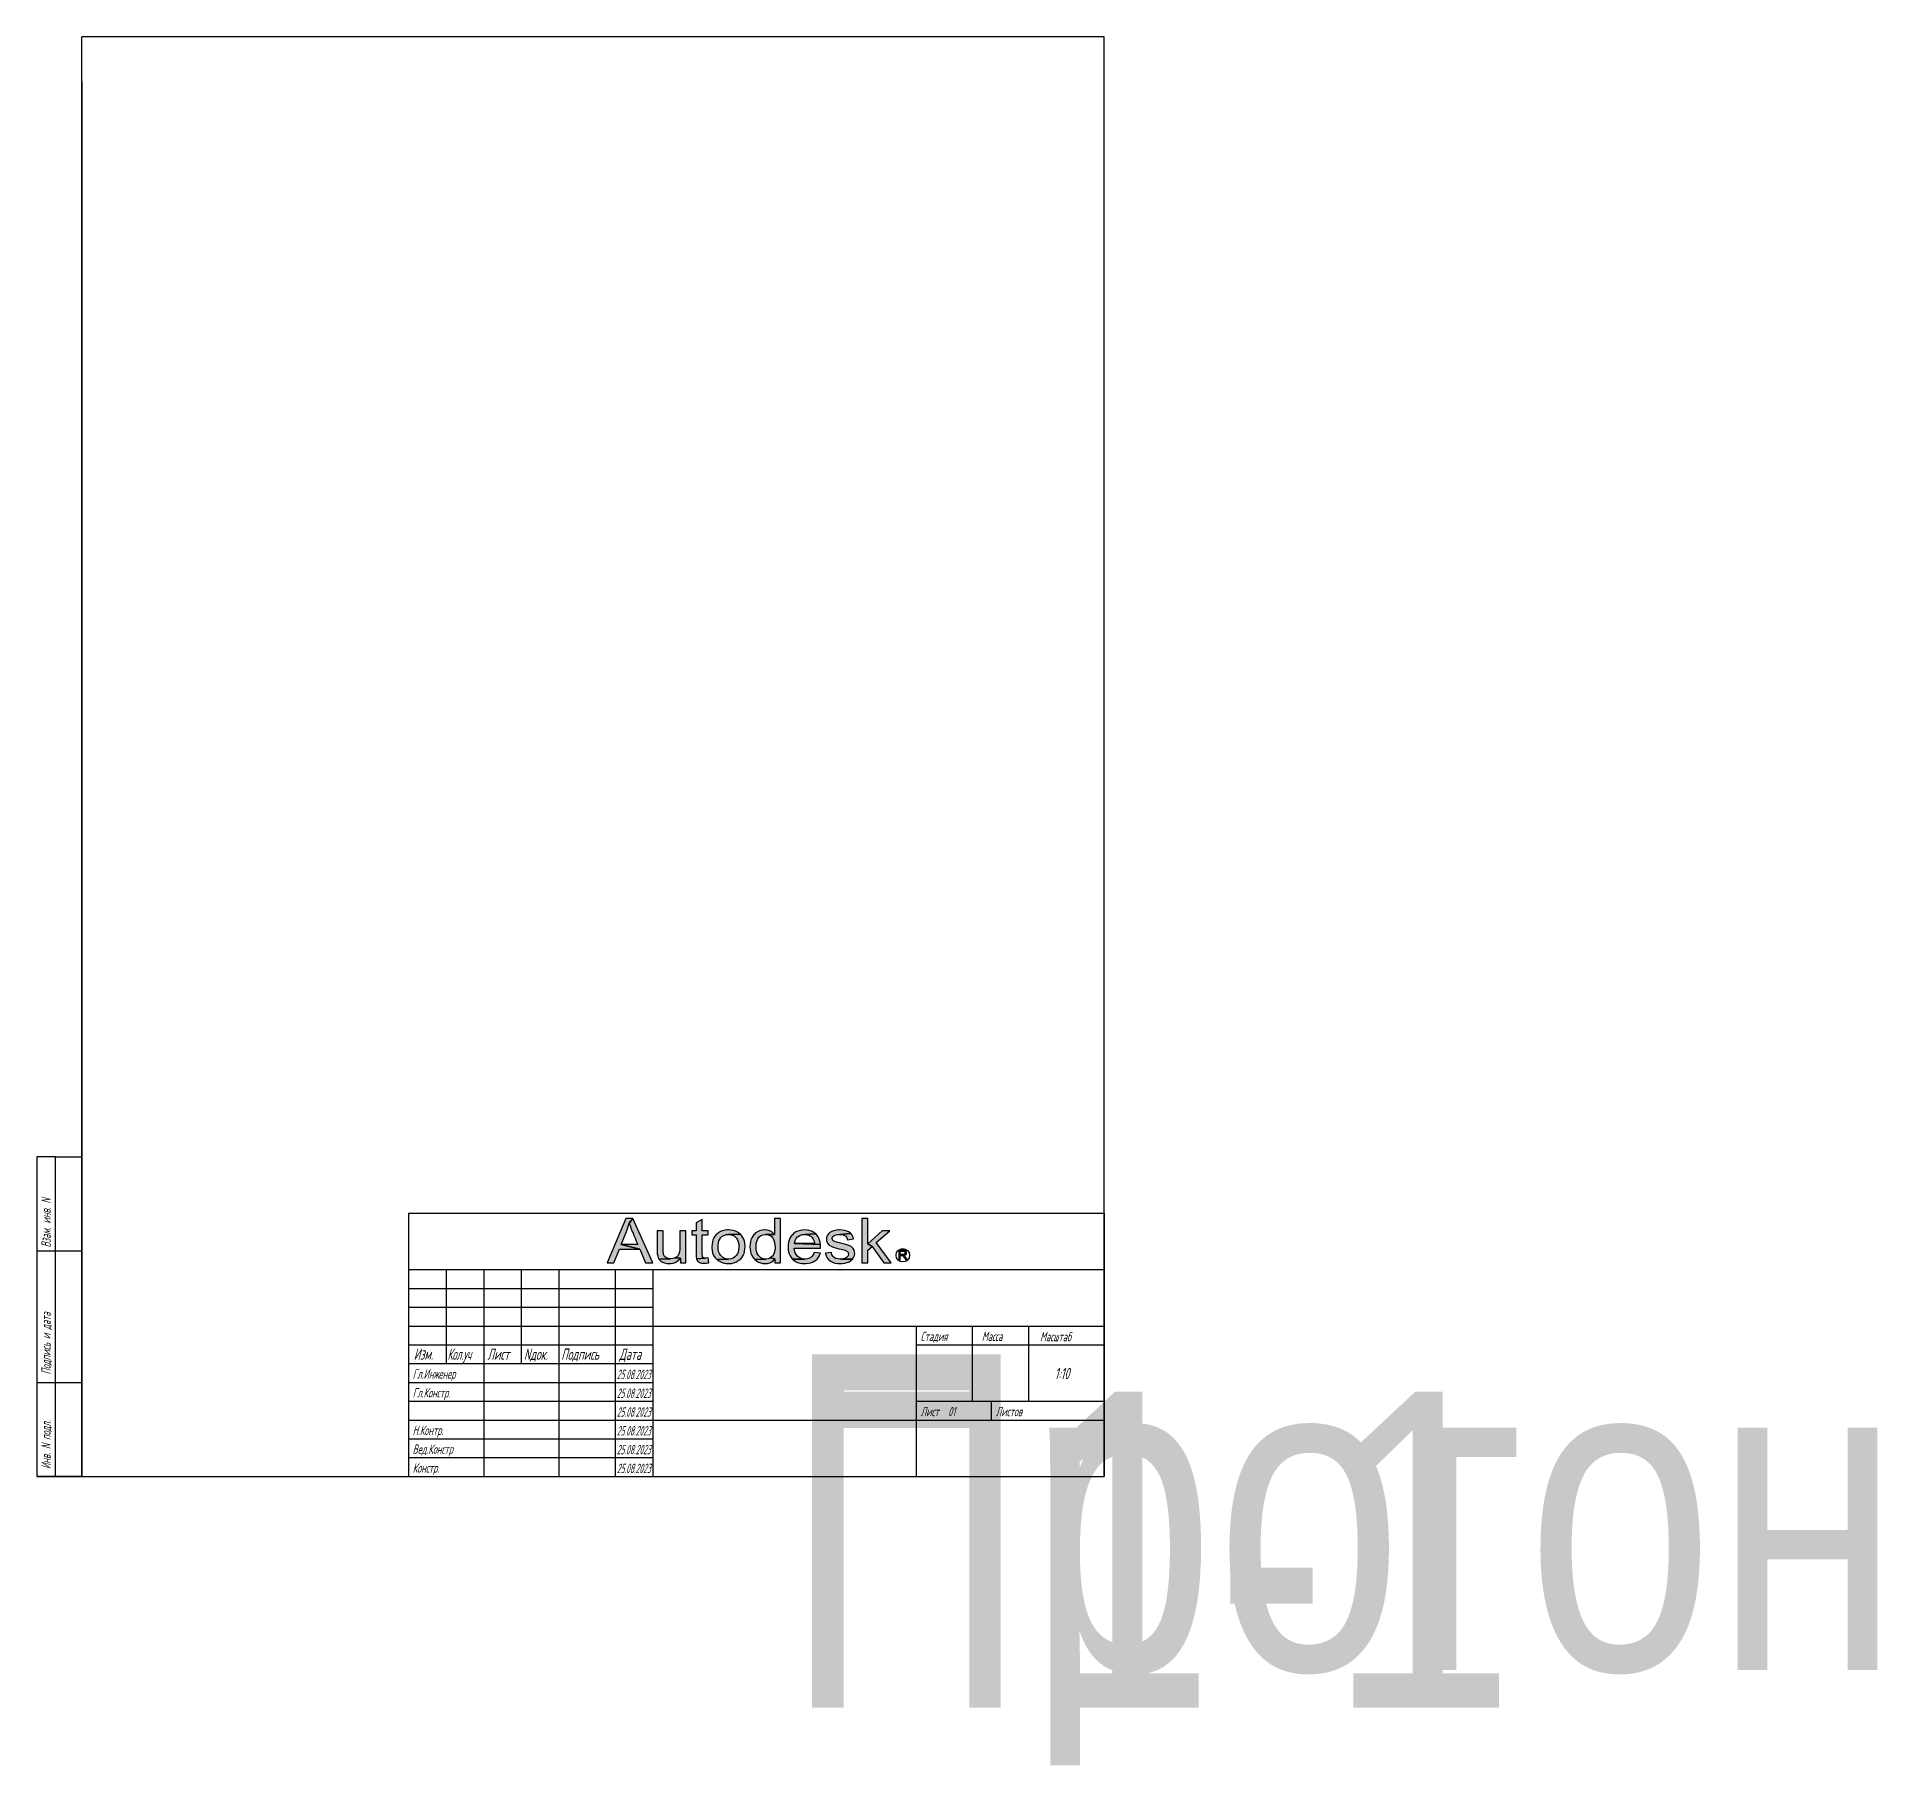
# Paper-space layout 'A3 Advance Steel' of a CAD drawing. Header units: millimetres. Extents: x -284 to 206, y -77 to 383.
import ezdxf
from ezdxf.enums import TextEntityAlignment as Align

# ---------------------------------------------------------------- set-up
doc = ezdxf.new("R2018")
doc.units = ezdxf.units.MM
for name, color, linetype in [('1', 7, 'Continuous'), ('AUTODESK_LOGO', 7, 'Continuous'), ('Standard', 7, 'Continuous')]:
    doc.layers.add(name, color=color, linetype=linetype)
doc.styles.add('RUS_Standart', font='gost2304.shx', dxfattribs={"width": 0.8, "oblique": 15, "height": 2.5})

# ---------------------------------------------------------------- blocks, each defined once
blk = doc.blocks.new('Autodesk Logo')
at = {"layer": 'AUTODESK_LOGO'}
h = blk.add_hatch(color=256, dxfattribs=at)
h.dxf.hatch_style = 1
h.paths.add_polyline_path([(13.68, 23.63), (9.98, 23.63), (0, 0), (3.63, 0), (6.5, 7.19), (17.34, 7.19), (7.48, 9.67), (10.38, 16.75), (10.74, 17.7), (11.11, 18.8), (11.43, 19.95), (11.71, 21.16), (11.8, 21.16)])
h.paths.add_polyline_path([(13.68, 23.63), (11.8, 21.16), (11.97, 20.54), (12.36, 19.35), (12.7, 18.39), (12.83, 18.07), (13.06, 17.5), (13.38, 16.74), (13.78, 15.75), (14.27, 14.54), (14.86, 13.13), (15.53, 11.51), (16.29, 9.67), (7.48, 9.67), (17.34, 7.19), (20.4, 0), (24.27, 0)])
h.paths.add_polyline_path([(29.81, 17.09), (26.62, 17.09), (26.62, 6.5), (26.62, 6.13), (26.71, 4.84), (26.9, 3.7), (27.18, 2.73), (27.56, 2), (33.72, 2.11), (32.41, 2.27), (31.3, 2.76), (30.57, 3.36), (30.06, 4.36), (29.94, 5.02), (29.84, 6.16), (29.81, 7.62)])
h.paths.add_polyline_path([(41.9, 17.09), (38.71, 17.09), (38.71, 7.97), (38.7, 7.26), (38.54, 5.88), (38.22, 4.77), (37.75, 3.89), (37.12, 3.26), (36.1, 2.66), (39.04, 2.51), (39.04, 0), (41.9, 0)])
h.paths.add_polyline_path([(36.1, 2.66), (34.94, 2.25), (33.72, 2.11), (27.56, 2), (28.35, 1.13), (29.42, 0.43), (30.53, -0.01), (31.76, -0.3), (33.06, -0.4), (33.87, -0.36), (35.09, -0.16), (36.21, 0.24), (37.22, 0.82), (38.14, 1.58), (38.95, 2.51), (39.04, 2.51)])
h.paths.add_polyline_path([(138.75, 23.63), (135.56, 23.63), (135.56, 0), (138.75, 0), (138.75, 6.8), (141, 8.76), (138.75, 10.18)])
h.paths.add_polyline_path([(150.45, 17.09), (146.3, 17.09), (138.75, 10.18), (141, 8.76), (147.26, 0), (151.17, 0), (143.26, 10.76)])
h.paths.add_polyline_path([(123.58, 17.48), (123.25, 17.48), (121.86, 17.37), (120.61, 17.09), (119.5, 16.68), (118.54, 16.1), (118, 15.64), (117.25, 14.74), (116.81, 13.71), (116.66, 12.57), (116.78, 11.6), (117.21, 10.54), (117.95, 9.6), (118.31, 9.3), (119.14, 8.8), (120.25, 8.32), (121.61, 7.89), (123.24, 7.49), (124.58, 7.19), (125.89, 6.89), (126.71, 6.67), (126.92, 6.6), (127.99, 5.97), (128.13, 5.81), (128.49, 4.72), (128.22, 3.67), (127.38, 2.78), (126.77, 2.44), (125.6, 2.1), (124.17, 1.98), (130.53, 1.91), (131.2, 2.84), (131.62, 3.88), (131.76, 5.01), (131.73, 5.6), (131.47, 6.77), (130.94, 7.69), (130.77, 7.88), (129.82, 8.61), (128.63, 9.17), (128.1, 9.36), (127.02, 9.67), (125.7, 10.02), (124.17, 10.39), (122.73, 10.76), (121.47, 11.14), (120.65, 11.45), (120.11, 11.86), (119.75, 12.9), (119.98, 13.78), (120.88, 14.55), (121.24, 14.71), (122.4, 15.01), (123.82, 15.11), (129.72, 15.56), (128.83, 16.29), (128.56, 16.45), (127.56, 16.91), (126.39, 17.22), (125.07, 17.42)])
h.paths.add_polyline_path([(129.72, 15.56), (123.82, 15.11), (124.38, 15.1), (125.69, 14.88), (126.71, 14.42), (126.84, 14.32), (127.57, 13.48), (127.94, 12.31), (131.06, 12.7), (130.87, 13.56), (130.41, 14.64)], flags=17)
h.paths.add_polyline_path([(119.32, 5.54), (116.14, 5.11), (116.19, 4.85), (116.53, 3.65), (117.05, 2.6), (117.75, 1.72), (118.63, 0.99), (119.19, 0.65), (120.22, 0.19), (121.4, -0.14), (122.73, -0.33), (124.21, -0.4), (125.1, -0.37), (126.45, -0.2), (127.66, 0.1), (128.75, 0.56), (129.69, 1.16), (130.53, 1.91), (124.17, 1.98), (122.99, 2.05), (121.76, 2.35), (120.78, 2.87), (120.24, 3.37), (119.65, 4.33)])
h.paths.add_polyline_path([(105.09, 17.48), (103.94, 17.44), (102.65, 17.24), (101.46, 16.89), (100.4, 16.41), (99.44, 15.76), (98.59, 14.97), (98.52, 14.9), (97.83, 14.02), (97.27, 13.06), (96.83, 12.03), (96.52, 10.91), (96.34, 9.7), (96.27, 8.41), (96.27, 8.35), (96.34, 7.05), (96.54, 5.84), (96.87, 4.74), (97.34, 3.72), (97.93, 2.8), (98.66, 1.97), (105.27, 1.98), (104.62, 2.01), (103.38, 2.25), (102.28, 2.74), (101.32, 3.49), (101.25, 3.55), (100.57, 4.38), (100.06, 5.37), (99.71, 6.52), (99.52, 7.82), (113.62, 7.82), (113.6, 8.35), (113.53, 9.75), (99.71, 10.21), (99.78, 10.71), (100.1, 11.86), (100.64, 12.87), (101.39, 13.75), (101.62, 13.95), (102.62, 14.6), (103.79, 14.98), (105.09, 15.11), (111.02, 15.36), (110.09, 16.1), (109.05, 16.66), (108.82, 16.76), (107.6, 17.17), (106.37, 17.41)])
h.paths.add_polyline_path([(111.02, 15.36), (105.09, 15.11), (106.28, 15), (107.45, 14.61), (108.57, 13.97), (109.1, 13.49), (109.71, 12.62), (110.13, 11.51), (110.33, 10.21), (99.71, 10.21), (113.53, 9.75), (113.36, 11.01), (113.09, 12.1), (112.73, 13.06), (112.28, 13.88), (111.87, 14.44)], flags=17)
h.paths.add_polyline_path([(110.23, 5.51), (109.83, 4.61), (109.15, 3.62), (108.34, 2.87), (107.75, 2.51), (106.6, 2.12), (105.27, 1.98), (98.66, 1.97), (99.37, 1.35), (100.33, 0.72), (101.39, 0.23), (102.58, -0.11), (103.87, -0.33), (105.27, -0.4), (105.87, -0.39), (107.22, -0.26), (108.44, 0.03), (109.57, 0.46), (110.58, 1.03), (110.88, 1.25), (111.75, 2.02), (112.48, 2.93), (113.06, 3.96), (113.5, 5.14)])
h.paths.add_polyline_path([(92.3, 23.63), (89.1, 23.63), (89.1, 15.14), (89.05, 15.14), (84.25, 15.11), (85.08, 15.06), (86.26, 14.74), (87.25, 14.14), (88.07, 13.26), (88.33, 12.86), (88.79, 11.91), (89.13, 10.84), (89.33, 9.62), (89.39, 8.28), (89.39, 7.79), (89.26, 6.47), (88.97, 5.32), (88.53, 4.35), (87.94, 3.55), (87.73, 3.32), (86.74, 2.58), (89.32, 2.18), (89.32, 0), (92.3, 0)])
h.paths.add_polyline_path([(83.92, 17.48), (83.61, 17.48), (82.31, 17.35), (81.12, 17.05), (80.03, 16.56), (79.04, 15.92), (78.17, 15.09), (78.14, 15.06), (77.48, 14.21), (76.95, 13.26), (76.52, 12.23), (76.23, 11.09), (76.04, 9.86), (75.99, 8.54), (76.04, 7.26), (76.24, 6.07), (76.56, 4.95), (77.02, 3.92), (77.59, 2.97), (78.31, 2.1), (78.53, 1.85), (84.4, 1.98), (84.22, 1.98), (83, 2.2), (81.83, 2.73), (81.4, 3.03), (80.58, 3.86), (79.93, 4.95), (79.87, 5.08), (79.53, 6.1), (79.31, 7.25), (79.24, 8.54), (79.24, 8.91), (79.36, 10.21), (79.6, 11.35), (79.99, 12.4), (80.52, 13.31), (80.95, 13.84), (81.86, 14.55), (82.96, 14.97), (84.25, 15.11), (89.05, 15.14), (88.41, 15.86), (87.5, 16.58), (86.45, 17.08), (85.26, 17.38)])
h.paths.add_polyline_path([(86.74, 2.58), (85.63, 2.14), (84.4, 1.98), (78.53, 1.85), (79.47, 1.05), (80.49, 0.42), (81.6, -0.04), (82.79, -0.32), (84.07, -0.4), (84.08, -0.4), (85.39, -0.3), (86.56, 0.01), (87.6, 0.53), (88.5, 1.25), (89.25, 2.18), (89.32, 2.18)])
h.paths.add_polyline_path([(64.57, 17.48), (63.96, 17.47), (62.67, 17.32), (61.46, 17.04), (60.33, 16.61), (59.28, 16.02), (58.3, 15.27), (58.02, 15.01), (57.33, 14.21), (56.77, 13.31), (56.34, 12.29), (56.02, 11.15), (55.83, 9.9), (55.76, 8.54), (55.78, 7.87), (55.91, 6.54), (56.15, 5.34), (56.52, 4.26), (57.02, 3.3), (57.64, 2.47), (58.39, 1.74), (64.57, 1.98), (63.83, 2.02), (62.64, 2.31), (61.56, 2.84), (60.63, 3.65), (60.28, 4.05), (59.72, 4.94), (59.34, 5.99), (59.11, 7.18), (59.03, 8.54), (59.05, 9.29), (59.21, 10.56), (59.51, 11.7), (59.98, 12.66), (60.58, 13.48), (61.13, 13.98), (62.15, 14.61), (63.3, 14.98), (64.57, 15.11), (70.9, 15.23), (70.42, 15.63), (69.41, 16.31), (68.33, 16.82), (67.16, 17.19), (65.91, 17.41)])
h.paths.add_polyline_path([(70.9, 15.23), (64.57, 15.11), (65.31, 15.07), (66.5, 14.8), (67.57, 14.27), (68.54, 13.49), (68.87, 13.13), (69.41, 12.24), (69.81, 11.21), (70.06, 10), (70.14, 8.65), (70.13, 8.15), (70, 6.89), (69.71, 5.74), (69.3, 4.72), (68.72, 3.82), (68.02, 3.1), (67.06, 2.48), (65.89, 2.11), (64.57, 1.98), (58.39, 1.74), (58.73, 1.48), (59.77, 0.8), (60.87, 0.27), (62.03, -0.1), (63.27, -0.33), (64.57, -0.4), (64.9, -0.4), (66.15, -0.29), (67.36, -0.01), (68.52, 0.4), (69.63, 0.98), (70.69, 1.69), (71.29, 2.22), (71.94, 3), (72.45, 3.9), (72.87, 4.94), (73.16, 6.1), (73.34, 7.39), (73.4, 8.81), (73.4, 8.93), (73.32, 10.23), (73.1, 11.44), (72.76, 12.54), (72.27, 13.53), (71.65, 14.44)])
h.paths.add_polyline_path([(50.54, 23.11), (47.35, 21.36), (47.35, 17.09), (45.03, 17.09), (45.03, 14.86), (47.35, 14.86), (47.35, 5.01), (47.37, 4.38), (47.42, 3.13), (47.57, 2.14), (52.32, 2.48), (51.74, 2.53), (50.84, 3.03), (50.67, 3.53), (50.54, 4.85), (50.54, 14.86), (53.74, 14.86), (53.74, 17.09), (50.54, 17.09)])
h.paths.add_polyline_path([(53.74, 2.61), (53.59, 2.58), (52.32, 2.48), (47.57, 2.14), (47.9, 1.32), (48.73, 0.46), (49.16, 0.22), (50.29, -0.11), (51.79, -0.23), (52.78, -0.17), (54.17, 0.03)])
h.paths.add_polyline_path([(157.52, 6.71), (155.26, 6.71), (155.26, 1.59), (155.93, 1.59), (155.93, 3.86), (156.72, 3.86), (157.91, 3.92), (158.3, 4), (158.7, 4.16), (159, 4.39), (155.93, 4.45), (155.93, 6.14), (157.55, 6.14), (158.93, 6.35), (158.56, 6.57), (158.44, 6.61), (158.04, 6.69)])
h.paths.add_polyline_path([(158.93, 6.35), (157.55, 6.14), (157.58, 6.14), (158.06, 6.08), (158.39, 5.9), (158.54, 5.72), (158.65, 5.31), (158.65, 5.26), (158.51, 4.85), (158.47, 4.79), (158.11, 4.55), (157.87, 4.48), (157.39, 4.45), (155.93, 4.45), (159, 4.39), (159.1, 4.51), (159.29, 4.88), (159.35, 5.31), (159.3, 5.69), (159.13, 6.08)])
h.paths.add_polyline_path([(157.91, 3.92), (156.72, 3.86), (157.1, 3.84), (157.41, 3.7), (157.44, 3.68), (157.75, 3.36), (157.96, 3.06), (158.24, 2.65), (158.92, 1.59), (159.77, 1.59), (158.87, 2.98), (158.87, 2.99), (158.6, 3.36), (158.31, 3.66), (158.29, 3.68)])
for points in [[(13.68, 23.63), (9.98, 23.63), (0, 0), (3.63, 0), (6.5, 7.19), (17.34, 7.19), (7.48, 9.67), (10.38, 16.75), (10.74, 17.7), (11.11, 18.8), (11.43, 19.95), (11.71, 21.16), (11.8, 21.16)], [(13.68, 23.63), (11.8, 21.16), (11.97, 20.54), (12.36, 19.35), (12.7, 18.39), (12.83, 18.07), (13.06, 17.5), (13.38, 16.74), (13.78, 15.75), (14.27, 14.54), (14.86, 13.13), (15.53, 11.51), (16.29, 9.67), (7.48, 9.67), (17.34, 7.19), (20.4, 0), (24.27, 0)], [(50.54, 23.11), (47.35, 21.36), (47.35, 17.09), (45.03, 17.09), (45.03, 14.86), (47.35, 14.86), (47.35, 5.01), (47.37, 4.38), (47.42, 3.13), (47.57, 2.14), (52.32, 2.48), (51.74, 2.53), (50.84, 3.03), (50.67, 3.53), (50.54, 4.85), (50.54, 14.86), (53.74, 14.86), (53.74, 17.09), (50.54, 17.09)], [(92.3, 23.63), (89.1, 23.63), (89.1, 15.14), (89.05, 15.14), (84.25, 15.11), (85.08, 15.06), (86.26, 14.74), (87.25, 14.14), (88.07, 13.26), (88.33, 12.86), (88.79, 11.91), (89.13, 10.84), (89.33, 9.62), (89.39, 8.28), (89.39, 7.79), (89.26, 6.47), (88.97, 5.32), (88.53, 4.35), (87.94, 3.55), (87.73, 3.32), (86.74, 2.58), (89.32, 2.18), (89.32, 0), (92.3, 0)], [(138.75, 23.63), (135.56, 23.63), (135.56, 0), (138.75, 0), (138.75, 6.8), (141, 8.76), (138.75, 10.18)], [(29.81, 17.09), (26.62, 17.09), (26.62, 6.5), (26.62, 6.13), (26.71, 4.84), (26.9, 3.7), (27.18, 2.73), (27.56, 2), (33.72, 2.11), (32.41, 2.27), (31.3, 2.76), (30.57, 3.36), (30.06, 4.36), (29.94, 5.02), (29.84, 6.16), (29.81, 7.62)], [(41.9, 17.09), (38.71, 17.09), (38.71, 7.97), (38.7, 7.26), (38.54, 5.88), (38.22, 4.77), (37.75, 3.89), (37.12, 3.26), (36.1, 2.66), (39.04, 2.51), (39.04, 0), (41.9, 0)], [(64.57, 17.48), (63.96, 17.47), (62.67, 17.32), (61.46, 17.04), (60.33, 16.61), (59.28, 16.02), (58.3, 15.27), (58.02, 15.01), (57.33, 14.21), (56.77, 13.31), (56.34, 12.29), (56.02, 11.15), (55.83, 9.9), (55.76, 8.54), (55.78, 7.87), (55.91, 6.54), (56.15, 5.34), (56.52, 4.26), (57.02, 3.3), (57.64, 2.47), (58.39, 1.74), (64.57, 1.98), (63.83, 2.02), (62.64, 2.31), (61.56, 2.84), (60.63, 3.65), (60.28, 4.05), (59.72, 4.94), (59.34, 5.99), (59.11, 7.18), (59.03, 8.54), (59.05, 9.29), (59.21, 10.56), (59.51, 11.7), (59.98, 12.66), (60.58, 13.48), (61.13, 13.98), (62.15, 14.61), (63.3, 14.98), (64.57, 15.11), (70.9, 15.23), (70.42, 15.63), (69.41, 16.31), (68.33, 16.82), (67.16, 17.19), (65.91, 17.41)], [(70.9, 15.23), (64.57, 15.11), (65.31, 15.07), (66.5, 14.8), (67.57, 14.27), (68.54, 13.49), (68.87, 13.13), (69.41, 12.24), (69.81, 11.21), (70.06, 10), (70.14, 8.65), (70.13, 8.15), (70, 6.89), (69.71, 5.74), (69.3, 4.72), (68.72, 3.82), (68.02, 3.1), (67.06, 2.48), (65.89, 2.11), (64.57, 1.98), (58.39, 1.74), (58.73, 1.48), (59.77, 0.8), (60.87, 0.27), (62.03, -0.1), (63.27, -0.33), (64.57, -0.4), (64.9, -0.4), (66.15, -0.29), (67.36, -0.01), (68.52, 0.4), (69.63, 0.98), (70.69, 1.69), (71.29, 2.22), (71.94, 3), (72.45, 3.9), (72.87, 4.94), (73.16, 6.1), (73.34, 7.39), (73.4, 8.81), (73.4, 8.93), (73.32, 10.23), (73.1, 11.44), (72.76, 12.54), (72.27, 13.53), (71.65, 14.44)], [(83.92, 17.48), (83.61, 17.48), (82.31, 17.35), (81.12, 17.05), (80.03, 16.56), (79.04, 15.92), (78.17, 15.09), (78.14, 15.06), (77.48, 14.21), (76.95, 13.26), (76.52, 12.23), (76.23, 11.09), (76.04, 9.86), (75.99, 8.54), (76.04, 7.26), (76.24, 6.07), (76.56, 4.95), (77.02, 3.92), (77.59, 2.97), (78.31, 2.1), (78.53, 1.85), (84.4, 1.98), (84.22, 1.98), (83, 2.2), (81.83, 2.73), (81.4, 3.03), (80.58, 3.86), (79.93, 4.95), (79.87, 5.08), (79.53, 6.1), (79.31, 7.25), (79.24, 8.54), (79.24, 8.91), (79.36, 10.21), (79.6, 11.35), (79.99, 12.4), (80.52, 13.31), (80.95, 13.84), (81.86, 14.55), (82.96, 14.97), (84.25, 15.11), (89.05, 15.14), (88.41, 15.86), (87.5, 16.58), (86.45, 17.08), (85.26, 17.38)], [(105.09, 17.48), (103.94, 17.44), (102.65, 17.24), (101.46, 16.89), (100.4, 16.41), (99.44, 15.76), (98.59, 14.97), (98.52, 14.9), (97.83, 14.02), (97.27, 13.06), (96.83, 12.03), (96.52, 10.91), (96.34, 9.7), (96.27, 8.41), (96.27, 8.35), (96.34, 7.05), (96.54, 5.84), (96.87, 4.74), (97.34, 3.72), (97.93, 2.8), (98.66, 1.97), (105.27, 1.98), (104.62, 2.01), (103.38, 2.25), (102.28, 2.74), (101.32, 3.49), (101.25, 3.55), (100.57, 4.38), (100.06, 5.37), (99.71, 6.52), (99.52, 7.82), (113.62, 7.82), (113.6, 8.35), (113.53, 9.75), (99.71, 10.21), (99.78, 10.71), (100.1, 11.86), (100.64, 12.87), (101.39, 13.75), (101.62, 13.95), (102.62, 14.6), (103.79, 14.98), (105.09, 15.11), (111.02, 15.36), (110.09, 16.1), (109.05, 16.66), (108.82, 16.76), (107.6, 17.17), (106.37, 17.41)], [(111.02, 15.36), (105.09, 15.11), (106.28, 15), (107.45, 14.61), (108.57, 13.97), (109.1, 13.49), (109.71, 12.62), (110.13, 11.51), (110.33, 10.21), (99.71, 10.21), (113.53, 9.75), (113.36, 11.01), (113.09, 12.1), (112.73, 13.06), (112.28, 13.88), (111.87, 14.44)], [(123.58, 17.48), (123.25, 17.48), (121.86, 17.37), (120.61, 17.09), (119.5, 16.68), (118.54, 16.1), (118, 15.64), (117.25, 14.74), (116.81, 13.71), (116.66, 12.57), (116.78, 11.6), (117.21, 10.54), (117.95, 9.6), (118.31, 9.3), (119.14, 8.8), (120.25, 8.32), (121.61, 7.89), (123.24, 7.49), (124.58, 7.19), (125.89, 6.89), (126.71, 6.67), (126.92, 6.6), (127.99, 5.97), (128.13, 5.81), (128.49, 4.72), (128.22, 3.67), (127.38, 2.78), (126.77, 2.44), (125.6, 2.1), (124.17, 1.98), (130.53, 1.91), (131.2, 2.84), (131.62, 3.88), (131.76, 5.01), (131.73, 5.6), (131.47, 6.77), (130.94, 7.69), (130.77, 7.88), (129.82, 8.61), (128.63, 9.17), (128.1, 9.36), (127.02, 9.67), (125.7, 10.02), (124.17, 10.39), (122.73, 10.76), (121.47, 11.14), (120.65, 11.45), (120.11, 11.86), (119.75, 12.9), (119.98, 13.78), (120.88, 14.55), (121.24, 14.71), (122.4, 15.01), (123.82, 15.11), (129.72, 15.56), (128.83, 16.29), (128.56, 16.45), (127.56, 16.91), (126.39, 17.22), (125.07, 17.42)], [(129.72, 15.56), (123.82, 15.11), (124.38, 15.1), (125.69, 14.88), (126.71, 14.42), (126.84, 14.32), (127.57, 13.48), (127.94, 12.31), (131.06, 12.7), (130.87, 13.56), (130.41, 14.64)], [(150.45, 17.09), (146.3, 17.09), (138.75, 10.18), (141, 8.76), (147.26, 0), (151.17, 0), (143.26, 10.76)], [(36.1, 2.66), (34.94, 2.25), (33.72, 2.11), (27.56, 2), (28.35, 1.13), (29.42, 0.43), (30.53, -0.01), (31.76, -0.3), (33.06, -0.4), (33.87, -0.36), (35.09, -0.16), (36.21, 0.24), (37.22, 0.82), (38.14, 1.58), (38.95, 2.51), (39.04, 2.51)], [(53.74, 2.61), (53.59, 2.58), (52.32, 2.48), (47.57, 2.14), (47.9, 1.32), (48.73, 0.46), (49.16, 0.22), (50.29, -0.11), (51.79, -0.23), (52.78, -0.17), (54.17, 0.03)], [(86.74, 2.58), (85.63, 2.14), (84.4, 1.98), (78.53, 1.85), (79.47, 1.05), (80.49, 0.42), (81.6, -0.04), (82.79, -0.32), (84.07, -0.4), (84.08, -0.4), (85.39, -0.3), (86.56, 0.01), (87.6, 0.53), (88.5, 1.25), (89.25, 2.18), (89.32, 2.18)], [(110.23, 5.51), (109.83, 4.61), (109.15, 3.62), (108.34, 2.87), (107.75, 2.51), (106.6, 2.12), (105.27, 1.98), (98.66, 1.97), (99.37, 1.35), (100.33, 0.72), (101.39, 0.23), (102.58, -0.11), (103.87, -0.33), (105.27, -0.4), (105.87, -0.39), (107.22, -0.26), (108.44, 0.03), (109.57, 0.46), (110.58, 1.03), (110.88, 1.25), (111.75, 2.02), (112.48, 2.93), (113.06, 3.96), (113.5, 5.14)], [(119.32, 5.54), (116.14, 5.11), (116.19, 4.85), (116.53, 3.65), (117.05, 2.6), (117.75, 1.72), (118.63, 0.99), (119.19, 0.65), (120.22, 0.19), (121.4, -0.14), (122.73, -0.33), (124.21, -0.4), (125.1, -0.37), (126.45, -0.2), (127.66, 0.1), (128.75, 0.56), (129.69, 1.16), (130.53, 1.91), (124.17, 1.98), (122.99, 2.05), (121.76, 2.35), (120.78, 2.87), (120.24, 3.37), (119.65, 4.33)], [(157.52, 6.71), (155.26, 6.71), (155.26, 1.59), (155.93, 1.59), (155.93, 3.86), (156.72, 3.86), (157.91, 3.92), (158.3, 4), (158.7, 4.16), (159, 4.39), (155.93, 4.45), (155.93, 6.14), (157.55, 6.14), (158.93, 6.35), (158.56, 6.57), (158.44, 6.61), (158.04, 6.69)], [(158.93, 6.35), (157.55, 6.14), (157.58, 6.14), (158.06, 6.08), (158.39, 5.9), (158.54, 5.72), (158.65, 5.31), (158.65, 5.26), (158.51, 4.85), (158.47, 4.79), (158.11, 4.55), (157.87, 4.48), (157.39, 4.45), (155.93, 4.45), (159, 4.39), (159.1, 4.51), (159.29, 4.88), (159.35, 5.31), (159.3, 5.69), (159.13, 6.08)], [(157.91, 3.92), (156.72, 3.86), (157.1, 3.84), (157.41, 3.7), (157.44, 3.68), (157.75, 3.36), (157.96, 3.06), (158.24, 2.65), (158.92, 1.59), (159.77, 1.59), (158.87, 2.98), (158.87, 2.99), (158.6, 3.36), (158.31, 3.66), (158.29, 3.68)]]:
    blk.add_lwpolyline(points, close=True, dxfattribs=at)
blk.add_circle((157.39, 4.03), 3.59, dxfattribs=at)
blk = doc.blocks.new('HYPERSTEELPAGEHEADER')
at = {"color": 5}
for p, q in [((404, 5), (404, 75)), ((404, 75), (589, 75)), ((589, 75), (589, 5)), ((404, 60), (589, 60)), ((414, 35), (414, 60)), ((424, 5), (424, 60)), ((434, 35), (434, 60)), ((444, 5), (444, 60)), ((459, 5), (459, 60)), ((469, 5), (469, 60)), ((469, 45), (589, 45)), ((539, 45), (539, 5)), ((554, 25), (554, 45)), ((569, 25), (569, 45)), ((404, 40), (469, 40)), ((539, 40), (589, 40)), ((404, 35), (469, 35)), ((539, 25), (589, 25)), ((469, 20), (589, 20)), ((404, 5), (589, 5))]:
    blk.add_line(p, q, dxfattribs=at)
for p, q in [((404, 55), (469, 55)), ((404, 50), (469, 50)), ((404, 45), (469, 45)), ((404, 30), (469, 30)), ((404, 25), (469, 25)), ((404, 20), (469, 20)), ((404, 15), (469, 15)), ((404, 10), (469, 10))]:
    blk.add_line(p, q)
at = {"layer": 'Standard', "color": 5}
blk.add_line((559, 20), (559, 25), dxfattribs=at)
at = {"xscale": 0.5, "yscale": 0.5, "zscale": 0.5}
blk.add_blockref('Autodesk Logo', (456.75, 61.82), dxfattribs=at)
at = {"style": 'RUS_Standart', "oblique": 15}
for s, height, width, p in [('Стадия', 2.5, 0.8, (540.15, 41)), ('Масса', 2.5, 0.8, (556.44, 41)), ('Масштаб', 2.5, 0.8, (571.93, 40.92)), ('Изм.', 3, 0.8, (405.3, 36.01)), ('Кол.уч', 3, 0.7, (414.29, 36.02)), ('Лист', 3, 0.8, (424.87, 36.01)), ('Nдок.', 3, 0.8, (434.61, 36)), ('Подпись', 3, 0.8, (444.53, 36.01)), ('Дата', 3, 0.8, (459.96, 36)), ('Лист', 2.5, 0.8, (540.15, 21)), ('Листов', 2.5, 0.8, (560.15, 21))]:
    blk.add_text(s, height=height, dxfattribs=dict(at, width=width)).set_placement(p)
at = {"lineweight": 30, "oblique": 15, "width": 0.8, "flags": 104}
for tag, p in [('USERPROJATTR1', (404, 110)), ('USERPROJATTR2', (404, 102)), ('USERPROJATTR3', (404, 94)), ('USERATTR1', (404, 86)), ('USERATTR2', (404, 81)), ('USERATTR3', (404, 76))]:
    blk.add_attdef(tag, text='', height=2.8, dxfattribs=at).set_placement(p, align=Align.BOTTOM_LEFT)
for tag, p in [('PROJECT_NO', (529, 52.5)), ('ROLE', (504, 37.5)), ('PHASE', (545.77, 32.5)), ('МАССА', (561.5, 32.5)), ('POS_NUM', (504, 27.5)), ('PROJECT', (504, 12.5)), ('CLIENT', (564, 12.5))]:
    blk.add_attdef(tag, text='', height=3, dxfattribs=at).set_placement(p, align=Align.MIDDLE_CENTER)
at = {"layer": '1', "style": 'RUS_Standart', "oblique": 15}
for tag, p, width in [('REVISION_INDEX', (405, 41.5), 0.6), ('REVISION_AUTHOR', (445, 41.5), 0.6), ('ДОЛЖНОСТЬ1', (405, 31), 0.8), ('CONTRACTOR', (425, 31), 0.8), ('ДОЛЖНОСТЬ2', (405, 26), 0.8), ('ФАМИЛИЯ2', (425, 26), 0.8), ('ДОЛЖНОСТЬ3', (405, 21), 0.8), ('ФАМИЛИЯ3', (425, 21), 0.8), ('DRAWING_NO', (547.48, 21), 0.8), ('ЛИСТОВ', (570.09, 21), 0.8), ('ДОЛЖНОСТЬ4', (405, 16), 0.8), ('ФАМИЛИЯ4', (425, 16), 0.8), ('ДОЛЖНОСТЬ5', (405, 11), 0.8), ('DESIGNER', (425, 11), 0.8), ('ДОЛЖНОСТЬ6', (405, 6), 0.8), ('DETAILER', (425, 6), 0.8)]:
    blk.add_attdef(tag, p, '', height=2.5, dxfattribs=dict(at, width=width))
for tag, height, width, p in [('REVISION_DATE', 2.5, 0.6, (463.83, 41.38)), ('DATE_DRAW', 2.5, 0.6, (463.83, 30.88)), ('SCALE', 3, 0.8, (577.79, 30.88)), ('DATE_DRAW', 2.5, 0.6, (463.83, 25.88)), ('DATE_DRAW', 2.5, 0.6, (463.83, 20.88)), ('DATE_DRAW', 2.5, 0.6, (463.83, 15.88)), ('DATE_DRAW', 2.5, 0.6, (463.83, 10.88)), ('DATE_DRAW', 2.5, 0.6, (463.83, 5.88))]:
    blk.add_attdef(tag, text='', height=height, dxfattribs=dict(at, width=width)).set_placement(p, align=Align.CENTER)
blk = doc.blocks.new('HYPERSTEELPAGEFRAME')
at = {"color": 5}
for p, q in [((0, 284), (0, 0)), ((85, 284), (0, 284)), ((0, 272), (0, 284)), ((25, 284), (25, 272)), ((60, 284), (60, 272)), ((85, 279), (85, 284)), ((0, 279), (25, 279)), ((25, 279), (60, 279)), ((60, 279), (85, 279)), ((85, 279), (85, 272)), ((371, 272), (0, 272)), ((0, 272), (383, 272)), ((383, 0), (383, 272)), ((0, 85), (0, 0)), ((0, 0), (383, 0))]:
    blk.add_line(p, q, dxfattribs=at)
at = {"style": 'RUS_Standart', "oblique": 15, "width": 0.8}
for s, p in [('Инв. N подл.', (1.96, 280.3)), ('Подпись и дата', (27.11, 280.3)), ('Взам. инв. N', (60.88, 280.3))]:
    blk.add_text(s, height=2.5, dxfattribs=at).set_placement(p)

psp = doc.layouts.new('A3 Advance Steel')

# ---------------------------------------------------------------- block references
at = {"rotation": 89.99999999999999}
psp.add_blockref('HYPERSTEELPAGEFRAME', (0, 0), dxfattribs=at)
ref = psp.add_blockref('HYPERSTEELPAGEHEADER', (-589, -5))
lines = psp.add_mtext('\\W0.8000;', dxfattribs={"insert": (-185, 105), "char_height": 201.6, "attachment_point": 1})
ref.add_attrib('USERPROJATTR1', '', (-185, 105), dxfattribs={"flags": 104}).embed_mtext(lines)
lines = psp.add_mtext('\\W0.8000;', dxfattribs={"insert": (-185, 97), "char_height": 201.6, "attachment_point": 1})
ref.add_attrib('USERPROJATTR2', '', (-185, 97), dxfattribs={"flags": 104}).embed_mtext(lines)
lines = psp.add_mtext('\\W0.8000;', dxfattribs={"insert": (-185, 89), "char_height": 201.6, "attachment_point": 1})
ref.add_attrib('USERPROJATTR3', '', (-185, 89), dxfattribs={"flags": 104}).embed_mtext(lines)
lines = psp.add_mtext('\\W0.8000;', dxfattribs={"insert": (-185, 81), "char_height": 201.6, "attachment_point": 1})
ref.add_attrib('USERATTR1', '', (-185, 81), dxfattribs={"flags": 104}).embed_mtext(lines)
lines = psp.add_mtext('\\W0.8000;', dxfattribs={"insert": (-185, 76), "char_height": 201.6, "attachment_point": 1})
ref.add_attrib('USERATTR2', '', (-185, 76), dxfattribs={"flags": 104}).embed_mtext(lines)
lines = psp.add_mtext('\\W0.8000;', dxfattribs={"insert": (-185, 71), "char_height": 201.6, "attachment_point": 1})
ref.add_attrib('USERATTR3', '', (-185, 71), dxfattribs={"flags": 104}).embed_mtext(lines)
lines = psp.add_mtext('\\W0.8000;', dxfattribs={"insert": (-60, 47.5), "char_height": 144, "attachment_point": 1})
ref.add_attrib('PROJECT_NO', '', (-60, 47.5), dxfattribs={"flags": 104}).embed_mtext(lines)
lines = psp.add_mtext('\\W0.8000;', dxfattribs={"insert": (-85, 7.5), "char_height": 84, "attachment_point": 1})
ref.add_attrib('PROJECT', '', (-85, 7.5), dxfattribs={"flags": 104}).embed_mtext(lines)
lines = psp.add_mtext('\\W0.8000;', dxfattribs={"insert": (-25, 7.5), "char_height": 60, "attachment_point": 1})
ref.add_attrib('CLIENT', '', (-25, 7.5), dxfattribs={"flags": 104}).embed_mtext(lines)
lines = psp.add_mtext('\\W0.8000;Прогон', dxfattribs={"insert": (-85, 32.5), "char_height": 84, "attachment_point": 1})
ref.add_attrib('ROLE', '', (-85, 32.5), dxfattribs={"flags": 104}).embed_mtext(lines)
lines = psp.add_mtext('\\W0.8000;П1-1', dxfattribs={"insert": (-85, 22.5), "char_height": 84, "attachment_point": 1})
ref.add_attrib('POS_NUM', '', (-85, 22.5), dxfattribs={"flags": 104}).embed_mtext(lines)
ref.add_attrib('ДОЛЖНОСТЬ1', 'Гл.Инженер', (-184, 26), dxfattribs={"layer": '1', "height": 2.5, "style": 'RUS_Standart', "oblique": 15, "width": 0.8})
ref.add_attrib('ДОЛЖНОСТЬ2', 'Гл.Констр.', (-184, 21), dxfattribs={"layer": '1', "height": 2.5, "style": 'RUS_Standart', "oblique": 15, "width": 0.8})
ref.add_attrib('ДОЛЖНОСТЬ4', 'Н.Контр.', (-184, 11), dxfattribs={"layer": '1', "height": 2.5, "style": 'RUS_Standart', "oblique": 15, "width": 0.8})
ref.add_attrib('ДОЛЖНОСТЬ5', 'Вед.Констр', (-184, 6), dxfattribs={"layer": '1', "height": 2.5, "style": 'RUS_Standart', "oblique": 15, "width": 0.8})
ref.add_attrib('ДОЛЖНОСТЬ6', 'Констр.', (-184, 1), dxfattribs={"layer": '1', "height": 2.5, "style": 'RUS_Standart', "oblique": 15, "width": 0.8})
lines = psp.add_mtext('\\W0.8000;', dxfattribs={"insert": (-43.23, 27.5), "char_height": 18, "attachment_point": 1})
ref.add_attrib('PHASE', '', (-43.23, 27.5), dxfattribs={"flags": 104}).embed_mtext(lines)
lines = psp.add_mtext('\\W0.8000;', dxfattribs={"insert": (-27.5, 27.5), "char_height": 18, "attachment_point": 1})
ref.add_attrib('МАССА', '', (-27.5, 27.5), dxfattribs={"flags": 104}).embed_mtext(lines)
ref.add_attrib('SCALE', '1:10', dxfattribs={"layer": '1', "height": 3, "style": 'RUS_Standart', "oblique": 15, "width": 0.8}).set_placement((-11.21, 25.88), align=Align.CENTER)
ref.add_attrib('DRAWING_NO', '01', (-41.52, 16), dxfattribs={"layer": '1', "height": 2.5, "style": 'RUS_Standart', "oblique": 15, "width": 0.8})
ref.add_attrib('DATE_DRAW', '25.08.2023', dxfattribs={"layer": '1', "height": 2.5, "style": 'RUS_Standart', "oblique": 15, "width": 0.6}).set_placement((-125.17, 0.88), align=Align.CENTER)
ref.add_attrib('DATE_DRAW', '25.08.2023', dxfattribs={"layer": '1', "height": 2.5, "style": 'RUS_Standart', "oblique": 15, "width": 0.6}).set_placement((-125.17, 5.88), align=Align.CENTER)
ref.add_attrib('DATE_DRAW', '25.08.2023', dxfattribs={"layer": '1', "height": 2.5, "style": 'RUS_Standart', "oblique": 15, "width": 0.6}).set_placement((-125.17, 10.88), align=Align.CENTER)
ref.add_attrib('DATE_DRAW', '25.08.2023', dxfattribs={"layer": '1', "height": 2.5, "style": 'RUS_Standart', "oblique": 15, "width": 0.6}).set_placement((-125.17, 15.88), align=Align.CENTER)
ref.add_attrib('DATE_DRAW', '25.08.2023', dxfattribs={"layer": '1', "height": 2.5, "style": 'RUS_Standart', "oblique": 15, "width": 0.6}).set_placement((-125.17, 20.88), align=Align.CENTER)
ref.add_attrib('DATE_DRAW', '25.08.2023', dxfattribs={"layer": '1', "height": 2.5, "style": 'RUS_Standart', "oblique": 15, "width": 0.6}).set_placement((-125.17, 25.88), align=Align.CENTER)

doc.saveas('drawing.dxf')
